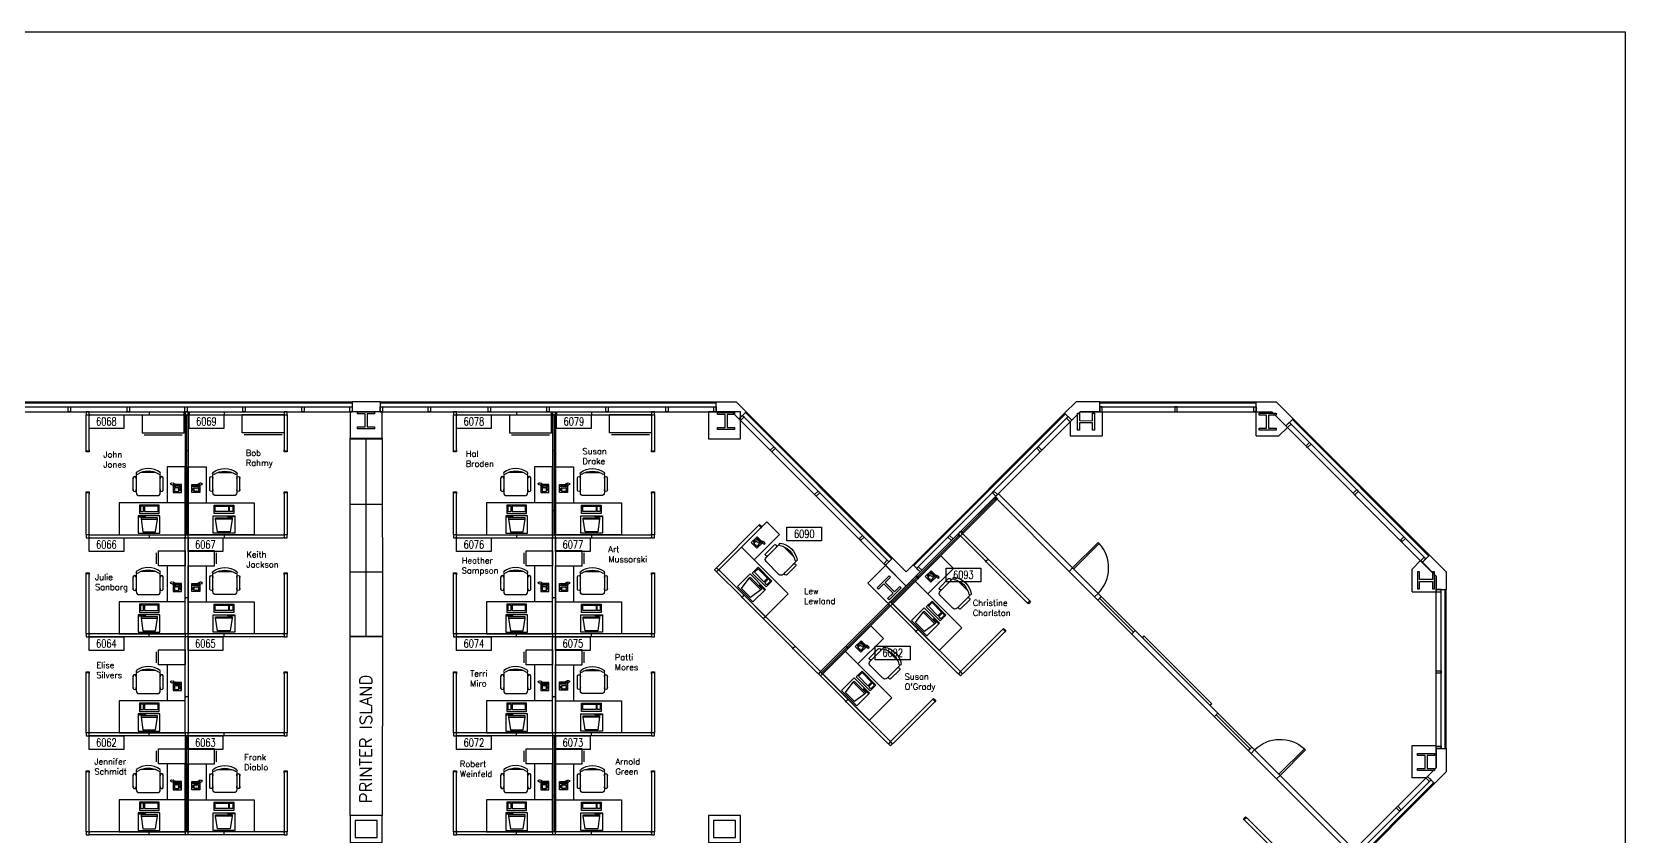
# Model space of a CAD drawing. Header units: inches. Extents: x 619 to 14864, y 611 to 3754.
# Drawn here: x 5748 to 7341, y 2950 to 3754 of the extents above; entities that cross this region are included whole.
import ezdxf
from ezdxf.enums import TextEntityAlignment as Align

# ---------------------------------------------------------------- set-up
doc = ezdxf.new("R2010")
doc.units = ezdxf.units.IN
doc.header["$MEASUREMENT"] = 0
doc.layers.get('0').update_dxf_attribs({"linetype": 'CONTINUOUS'})
for name, color, linetype in [('CHAIRS', 4, 'CONTINUOUS'), ('CPU', 6, 'CONTINUOUS'), ('E-B-FURR', 6, 'CONTINUOUS'), ('E-B-GLAZ', 8, 'CONTINUOUS'), ('E-B-MULL', 8, 'CONTINUOUS'), ('E-B-SHEL', 2, 'CONTINUOUS'), ('E-C-HEAD', 5, 'CONTINUOUS'), ('E-F-DOOR', 3, 'CONTINUOUS'), ('E-S-COLM', 8, 'CONTINUOUS'), ('EMPLOYEE', 1, 'CONTINUOUS'), ('FILE_CABINETS', 1, 'CONTINUOUS'), ('Frame', 10, 'CONTINUOUS'), ('FURNITURE', 3, 'CONTINUOUS'), ('PANELS_201', 6, 'CONTINUOUS'), ('PHONES', 4, 'CONTINUOUS'), ('PRINTER_ISLAND', 7, 'CONTINUOUS'), ('RMNUM', 40, 'CONTINUOUS')]:
    doc.layers.add(name, color=color, linetype=linetype)
doc.styles.add('ARCHITXT', font='simplex.shx')
doc.styles.add('ROMANS', font='romans', dxfattribs={"width": 0.75, "height": 8})

# ---------------------------------------------------------------- blocks, each defined once
blk = doc.blocks.new('DR-36')
for p, q in [((0, 36), (0, 0)), ((0, 36), (1.5, 36)), ((1.5, 36), (1.5, 0)), ((0, 0), (1.5, 0))]:
    blk.add_line(p, q)
blk.add_arc((0, 0), 36, 0, 87.6141)
blk = doc.blocks.new('RMNUM')
at = {"layer": 'RMNUM'}
blk.add_lwpolyline([(-16.33354, 6.674702), (18.388073, 6.674702), (18.388073, -6.982766), (-16.33354, -6.982766), (-16.33354, 6.674702)], dxfattribs=at)
at = {"layer": 'RMNUM', "style": 'ROMANS', "width": 0.75}
blk.add_attdef('NUMBER', text='', height=8, dxfattribs=at).set_placement((1.027267, 0.114097), align=Align.MIDDLE_CENTER)
blk = doc.blocks.new('RECTANG')
for p, q in [((1, 1), (0, 1)), ((0, 1), (0, 0)), ((1, 0), (1, 1)), ((0, 0), (1, 0))]:
    blk.add_line(p, q)
blk = doc.blocks.new('IBMAT', base_point=(61, 306))
for p, q in [((75, 307), (75, 306)), ((81, 307), (75, 307)), ((81, 306), (81, 307))]:
    blk.add_line(p, q)
at = {"xscale": 21, "yscale": 17, "zscale": 21}
blk.add_blockref('RECTANG', (61, 306), dxfattribs=at)
blk = doc.blocks.new('KEYBOARD', base_point=(60, 294))
for p, xscale, yscale, zscale in [((60, 294), 19, 8, 19), ((61, 295), 13, 5, 13), ((75, 295), 3, 5, 3)]:
    blk.add_blockref('RECTANG', p, dxfattribs=dict(xscale=xscale, yscale=yscale, zscale=zscale))
blk = doc.blocks.new('COMPUTER')
for p, q in [((-6.6, 16.2), (-8.5, 3.5)), ((6.1, 16.2), (-6.6, 16.2)), ((8, 3.5), (6.1, 16.2)), ((-8.5, 3.5), (-8.5, 2)), ((8, 3.5), (-8.5, 3.5)), ((-8.5, 2), (8, 2)), ((8, 2), (8, 3.5))]:
    blk.add_line(p, q)
at = {"xscale": 1.033846153846154, "yscale": 1.033846153846154, "zscale": 1.033846153846154}
for name, p in [('IBMAT', (-10.9, 0)), ('KEYBOARD', (-10, -10.5))]:
    blk.add_blockref(name, p, dxfattribs=at)
blk = doc.blocks.new('DESK2')
for p, q in [((33, 0), (-33, 0)), ((-33, 0), (-33, -68)), ((33, -32), (33, 0)), ((-33, -32), (33, -32)), ((-15, -68), (-15, -32)), ((-33, -68), (-15, -68))]:
    blk.add_line(p, q)
blk = doc.blocks.new('CHAIR7')
for p, q in [((0, 9), (0, -9)), ((20, 12), (3, 12)), ((5.1, 15), (17.9, 15)), ((23, -7.4), (23, 7.4)), ((3, -12), (20, -12)), ((5.1, -15), (17.9, -15))]:
    blk.add_line(p, q)
for centre, radius, start, end in [((3, 9), 3, 90, 180), ((5.6, 13.5), 1.56, 73.7398, 286.2602), ((17.4, 13.5), 1.56, 253.7398, 106.2602), ((20, 9), 3, 62.4156, 90), ((22.3, 11.1), 1.1, 53.3099, 212.0274), ((4.8, 0), 19.6, 327.5758, 32.4242), ((7, 0), 20, 323.1301, 36.8699), ((3, -9), 3, 180, 270), ((5.6, -13.5), 1.56, 73.7398, 286.2602), ((17.4, -13.5), 1.56, 253.7398, 106.2602), ((20, -9), 3, 270, 297.5844), ((22.3, -11.1), 1.1, 147.9726, 306.6901)]:
    blk.add_arc(centre, radius, start, end)
blk = doc.blocks.new('FNPHONE')
for p, q in [((-9.1, 0.2), (-9.7, 0)), ((-8.9, 0.6), (-9.5, 0.4)), ((-8.7, 1), (-9.3, 0.8)), ((-8.5, 1.4), (-9.1, 1.2)), ((-8.3, 1.8), (-8.9, 1.6)), ((-7.1, 0.6), (-7.5, -0.6)), ((-7.3, 6.5), (-7.3, 1.5)), ((-6.3, 6.5), (-6.3, 1.5)), ((-3.9, 4.8), (-3.9, 4.8)), ((-3.9, 3.9), (-3.9, 3.9)), ((-3.9, 3), (-3.9, 3)), ((-3.9, 2), (-3.9, 2)), ((-2.9, 4.8), (-2.9, 4.8)), ((-2.9, 3.9), (-2.9, 3.9)), ((-2.9, 3), (-2.9, 3)), ((-2.9, 2), (-2.9, 2)), ((-2, 4.8), (-2, 4.8)), ((-2, 3.9), (-2, 3.9)), ((-2, 3), (-2, 3)), ((-2, 2), (-2, 2)), ((-9.3, -0.2), (-9.9, -0.4)), ((-9.3, -0.6), (-9.9, -0.8)), ((-9.3, -1), (-9.9, -1.2)), ((-9.3, -1.4), (-9.9, -1.6)), ((-9.1, -1.8), (-9.7, -2)), ((-8.9, -2.2), (-9.5, -2.4)), ((-8.4, -2.5), (-9, -2.7)), ((-7.9, -2), (-8.5, -2.2)), ((-7.7, -1.6), (-8.3, -1.8)), ((-7.5, -1.2), (-8.1, -1.4)), ((-7.3, -0.8), (-7.9, -1))]:
    blk.add_line(p, q)
for centre, start, end in [((-6.8, 6.5), 298.4915, 241.5085), ((-6.8, 1.5), 118.4915, 61.5085)]:
    blk.add_arc(centre, 1.05, start, end)
for p, xscale, yscale, zscale in [((-8.2, 0), 8.20528234483245, 8.104073169521023, 8.20528234483245), ((-4.8, 1.3), 3.75, 4.375, 3.75), ((-4, 6.7), 2.03125, 0.46875, 2.03125)]:
    blk.add_blockref('RECTANG', p, dxfattribs=dict(xscale=xscale, yscale=yscale, zscale=zscale))
blk = doc.blocks.new('FC15X27A')
for p, q in [((7.53125, 0), (-7.53125, 0)), ((-7.53125, 0), (-7.53125, -26.5)), ((7.53125, -26.5), (7.53125, 0)), ((-7.53125, -26.5), (7.53125, -26.5)), ((-5.53125, -28.5), (5.53125, -28.5))]:
    blk.add_line(p, q)
blk = doc.blocks.new('FC42X18D')
for p, q in [((-21, 0), (-21, -18)), ((-21, 0), (21, 0)), ((21, -18), (21, 0)), ((-21, -18), (21, -18)), ((-19, -20), (19, -20))]:
    blk.add_line(p, q)

msp = doc.modelspace()

# ---------------------------------------------------------------- linework, layer by layer
at = {"layer": 'E-B-FURR'}
for p, q in [((5736.2, 3374), (6068.2, 3374)), ((6096.2, 3374), (6432.2, 3374)), ((6455.1, 3366.9), (6601.7, 3220.4)), ((6796.2, 3374), (6636.4, 3214)), ((6786.2, 3363.9), (6786.2, 3350)), ((6796.2, 3374), (6972.2, 3374)), ((6818.2, 3374), (6818.2, 3350)), ((6995.1, 3366.9), (7145.1, 3216.9)), ((6786.2, 3350), (6818.2, 3350)), ((6972.2, 3350), (6995.1, 3350)), ((6995.1, 3350), (7003.6, 3358.5)), ((6712, 3289.7), (6711, 3288.7)), ((6713.2, 3286.6), (6711, 3288.7)), ((6785.3, 3214.5), (6713.2, 3286.6)), ((6713.6, 3291.3), (6714.6, 3292.2)), ((6716.7, 3290.1), (6714.6, 3292.2)), ((6788.8, 3218), (6716.7, 3290.1)), ((7071.9, 3290.2), (7068.4, 3293.7)), ((7128.2, 3216.9), (7136.7, 3225.4)), ((6584, 3202.7), (6604.5, 3182.2)), ((7128.2, 3194), (7128.2, 3216.9)), ((6967.2, 3032.6), (6810.7, 3189)), ((6970.7, 3036.1), (6814.3, 3192.5)), ((7152.2, 3018.1), (7152.2, 3194)), ((6928, 3082.2), (6860.1, 3150.1)), ((7152.2, 3040), (7128.1, 3040)), ((7128.1, 3040), (7128.1, 3008)), ((7152.2, 3018.1), (6992.2, 2858.1)), ((7066.9, 2932.9), (6992.6, 3007.1)), ((7070.4, 2936.4), (6996.2, 3010.6)), ((7142.2, 3008), (7128.1, 3008))]:
    msp.add_line(p, q, dxfattribs=at)
for points in [[(6098.2, 3374), (6066.2, 3374), (6066.2, 3347), (6098.2, 3347)], [(6456.7, 3374), (6424.7, 3374), (6424.7, 3347), (6456.7, 3347)], [(6098.2, 2970.6), (6066.2, 2970.6), (6066.2, 2943.6), (6098.2, 2943.6)], [(6093.2, 2965.6), (6071.2, 2965.6), (6071.2, 2948.6), (6093.2, 2948.6)], [(6456.7, 2970.6), (6424.7, 2970.6), (6424.7, 2943.6), (6456.7, 2943.6)], [(6451.7, 2965.6), (6429.7, 2965.6), (6429.7, 2948.6), (6451.7, 2948.6)]]:
    msp.add_lwpolyline(points, close=True, dxfattribs=at)
for points in [[(6972.2, 3350), (6972.2, 3374), (6988.1, 3374), (6995.1, 3366.9)], [(6584, 3202.7), (6601.7, 3220.4)], [(6622.2, 3199.9), (6601.7, 3220.4)], [(6788.8, 3218), (6785.3, 3214.5)], [(7128.2, 3194), (7152.2, 3194), (7152.2, 3209.9), (7145.1, 3216.9)], [(6604.5, 3182.2), (6622.2, 3199.9)], [(6814.3, 3192.5), (6810.7, 3189)], [(6860.1, 3150.1), (6858.6, 3148.5)], [(6928, 3082.2), (6926.4, 3080.7)], [(6970.7, 3036.1), (6967.2, 3032.6)], [(6996.2, 3010.6), (6992.6, 3007.1)]]:
    msp.add_lwpolyline(points, dxfattribs=at)
at = {"layer": 'E-B-GLAZ'}
for p, q in [((5736.2, 3384), (6068.2, 3384)), ((5736.2, 3383), (6068.2, 3383)), ((5736.2, 3379), (6068.2, 3379)), ((6096.2, 3384), (6432.2, 3384)), ((6096.2, 3383), (6432.2, 3383)), ((6096.2, 3379), (6432.2, 3379)), ((6816.1, 3384), (6972.2, 3384)), ((6816.1, 3383), (6972.2, 3383)), ((6816.1, 3379), (6972.2, 3379)), ((6458.7, 3370.5), (6605, 3224.1)), ((6461.5, 3373.3), (6607.9, 3226.9)), ((6462.2, 3374), (6608.6, 3227.7)), ((6780.8, 3372.7), (6629.3, 3221.1)), ((6781.5, 3372), (6630, 3220.4)), ((6784.4, 3369.2), (6632.8, 3217.5)), ((7005.7, 3363.5), (7141.9, 3227.2)), ((7008.5, 3366.3), (7144.8, 3230)), ((7009.2, 3367), (7145.5, 3230.7)), ((7157.2, 3037.6), (7157.2, 3194)), ((7161.2, 3037.6), (7161.2, 3196.4)), ((7162.2, 3037.6), (7162.2, 3196.4)), ((6847.8, 3151.8), (6851.3, 3155.3)), ((6964.4, 3035.3), (6967.9, 3038.8)), ((7147.2, 3006.1), (6995.8, 2854.6)), ((7150.1, 3003.3), (6998.6, 2851.8)), ((7150.8, 3002.5), (6999.3, 2851.1))]:
    msp.add_line(p, q, dxfattribs=at)
for points in [[(6851.3, 3155.3), (6847.8, 3151.8), (6849.7, 3153.7), (6815.7, 3187.6), (6817.4, 3189.3), (6813.9, 3185.7)], [(6967.9, 3038.8), (6964.4, 3035.3), (6966.2, 3037.2), (6932.3, 3071.1), (6934, 3072.8), (6930.4, 3069.2)]]:
    msp.add_lwpolyline(points, dxfattribs=at)
at = {"layer": 'E-B-MULL'}
for points in [[(5786.5, 3379), (5786.5, 3374), (5784.2, 3374), (5784.2, 3379)], [(5845.5, 3379), (5845.5, 3374), (5843.2, 3374), (5843.2, 3379)], [(5903.3, 3379), (5903.3, 3374), (5901.1, 3374), (5901.1, 3379)], [(5961.2, 3379), (5961.2, 3374), (5959, 3374), (5959, 3379)], [(6020.2, 3379), (6020.2, 3374), (6018, 3374), (6018, 3379)], [(6068.2, 3379), (6068.2, 3374), (6066, 3374), (6066, 3379)], [(6098.5, 3379), (6098.5, 3374), (6096.2, 3374), (6096.2, 3379)], [(6146.5, 3379), (6146.5, 3374), (6144.2, 3374), (6144.2, 3379)], [(6206.5, 3379), (6206.5, 3374), (6204.2, 3374), (6204.2, 3379)], [(6265.3, 3379), (6265.3, 3374), (6263.1, 3374), (6263.1, 3379)], [(6324.2, 3379), (6324.2, 3374), (6322, 3374), (6322, 3379)], [(6384.2, 3379), (6384.2, 3374), (6382, 3374), (6382, 3379)], [(6432.2, 3379), (6432.2, 3374), (6430, 3374), (6430, 3379)], [(6816.1, 3379), (6816.1, 3374), (6818.4, 3374), (6818.4, 3379)], [(6891.1, 3379), (6891.1, 3374), (6893.3, 3374), (6893.3, 3379)], [(6972.2, 3379), (6972.2, 3374), (6970, 3374), (6970, 3379)], [(6460.3, 3368.9), (6456.7, 3365.3), (6455.1, 3366.9), (6458.7, 3370.5)], [(6782.8, 3367.6), (6786.3, 3364.1), (6787.9, 3365.7), (6784.4, 3369.2)], [(7007.2, 3361.8), (7003.7, 3358.3), (7002.1, 3359.9), (7005.6, 3363.4)], [(6491.6, 3337.6), (6488, 3334), (6486.4, 3335.6), (6490, 3339.2)], [(6752.9, 3337.6), (6756.4, 3334), (6758, 3335.6), (6754.5, 3339.2)], [(7027.3, 3341.8), (7023.8, 3338.3), (7022.2, 3339.9), (7025.7, 3343.4)], [(6535.9, 3293.2), (6532.4, 3289.7), (6530.8, 3291.3), (6534.3, 3294.8)], [(6708.5, 3293.2), (6712, 3289.7), (6713.6, 3291.3), (6710.1, 3294.8)], [(7074.5, 3294.7), (7070.9, 3291.1), (7069.3, 3292.7), (7072.9, 3296.3)], [(6578.7, 3250.4), (6575.2, 3246.9), (6576.8, 3245.3), (6580.3, 3248.8)], [(6665.7, 3250.4), (6669.2, 3246.9), (6667.6, 3245.3), (6664.1, 3248.8)], [(7120, 3249.1), (7116.5, 3245.6), (7118.1, 3244), (7121.6, 3247.5)], [(6605, 3224.1), (6601.5, 3220.6), (6599.9, 3222.2), (6603.4, 3225.7)], [(6632.8, 3217.5), (6636.4, 3214), (6637.9, 3215.6), (6634.4, 3219.1)], [(7142, 3227.3), (7138.5, 3223.8), (7136.9, 3225.3), (7140.4, 3228.9)], [(7157.2, 3196.4), (7152.2, 3196.4), (7152.2, 3194.1), (7157.2, 3194.1)], [(7157.2, 3112.9), (7152.2, 3112.9), (7152.2, 3115.1), (7157.2, 3115.1)], [(7157.2, 3037.6), (7152.2, 3037.6), (7152.2, 3039.8), (7157.2, 3039.8)], [(7145.6, 3004.5), (7142.1, 3008), (7143.7, 3009.6), (7147.2, 3006.1)], [(7115.8, 2974.7), (7112.3, 2978.2), (7113.9, 2979.8), (7117.4, 2976.2)]]:
    msp.add_lwpolyline(points, close=True, dxfattribs=at)
at = {"layer": 'E-B-SHEL'}
for p, q in [((6068.2, 3384), (6068.2, 3374)), ((6096.2, 3384), (6068.2, 3384)), ((6096.2, 3384), (6096.2, 3374)), ((6432.2, 3374), (6432.2, 3384)), ((6432.2, 3384), (6452.2, 3384)), ((6462.2, 3374), (6452.2, 3384)), ((6780.8, 3372.7), (6792.2, 3384)), ((6816.1, 3384), (6792.2, 3384)), ((6816.1, 3374), (6816.1, 3384)), ((6972.2, 3374), (6972.2, 3384)), ((6972.2, 3384), (6992.2, 3384)), ((7009.2, 3367), (6992.2, 3384)), ((6096.2, 3374), (6068.2, 3374)), ((6432.2, 3374), (6448.1, 3374)), ((6455.1, 3366.9), (6448.1, 3374)), ((6455.1, 3366.9), (6462.2, 3374)), ((6787.9, 3365.7), (6780.8, 3372.7)), ((6787.9, 3365.7), (6796.4, 3374)), ((6816.1, 3374), (6796.4, 3374)), ((6972.2, 3374), (6988.1, 3374)), ((7002.1, 3360), (6988.1, 3374)), ((7002.1, 3359.9), (7009.2, 3367)), ((6608.6, 3227.7), (6601.5, 3220.6)), ((6601.5, 3220.6), (6622.2, 3199.9)), ((6608.6, 3227.7), (6622.2, 3214)), ((6629.3, 3221.1), (6622.2, 3214)), ((6629.3, 3221.1), (6636.4, 3214)), ((7145.6, 3230.8), (7138.5, 3223.8)), ((7152.2, 3209.9), (7138.5, 3223.7)), ((7162.2, 3214), (7145.5, 3230.7)), ((6636.4, 3214), (6622.2, 3199.9)), ((7152.2, 3209.9), (7152.2, 3194)), ((7162.2, 3214), (7162.2, 3196.4)), ((7152.2, 3196.4), (7162.2, 3196.4)), ((7152.2, 3037.6), (7162.2, 3037.6)), ((7152.2, 3037.6), (7152.2, 3018.1)), ((7162.2, 3037.6), (7162.2, 3014)), ((7143.7, 3009.6), (7152.2, 3018.1)), ((7150.8, 3002.5), (7162.2, 3014)), ((7143.7, 3009.6), (7150.8, 3002.5))]:
    msp.add_line(p, q, dxfattribs=at)
at = {"layer": 'E-C-HEAD'}
for p, q in [((6785.2, 3214.5), (6810.7, 3189)), ((6814.2, 3192.5), (6788.8, 3218)), ((6992.7, 3007), (6967.2, 3032.5)), ((6970.7, 3036), (6996.2, 3010.6))]:
    msp.add_line(p, q, dxfattribs=at)
at = {"layer": 'E-S-COLM'}
for points in [[(6073.7, 3372.1), (6073.7, 3374.1), (6090.7, 3374), (6090.7, 3372), (6083.2, 3372.1), (6083.2, 3359.1), (6090.7, 3359), (6090.7, 3357), (6073.7, 3357.1), (6073.7, 3359.1), (6081.2, 3359.1), (6081.2, 3372.1)], [(6433.7, 3371.5), (6433.7, 3373.5), (6450.7, 3373.5), (6450.7, 3371.5), (6443.2, 3371.5), (6443.2, 3358.5), (6450.7, 3358.5), (6450.7, 3356.5), (6433.7, 3356.5), (6433.7, 3358.5), (6441.2, 3358.5), (6441.2, 3371.5)], [(6433.7, 3371.5), (6433.7, 3373.5), (6450.7, 3373.5), (6450.7, 3371.5), (6443.2, 3371.5), (6443.2, 3358.5), (6450.7, 3358.5), (6450.7, 3356.5), (6433.7, 3356.5), (6433.7, 3358.5), (6441.2, 3358.5), (6441.2, 3371.5)], [(6795.7, 3355.7), (6793.7, 3355.7), (6793.7, 3372.7), (6795.7, 3372.7), (6795.7, 3365.2), (6808.7, 3365.1), (6808.7, 3372.6), (6810.7, 3372.6), (6810.7, 3355.6), (6808.7, 3355.6), (6808.7, 3363.1), (6795.7, 3363.2)], [(6975.2, 3370.7), (6975.2, 3372.7), (6992.2, 3372.7), (6992.2, 3370.7), (6984.7, 3370.7), (6984.7, 3357.7), (6992.2, 3357.7), (6992.2, 3355.7), (6975.2, 3355.7), (6975.2, 3357.7), (6982.7, 3357.7), (6982.7, 3370.7)], [(6615.9, 3199.5), (6617.3, 3198.1), (6605.3, 3186.1), (6603.8, 3187.5), (6609.2, 3192.8), (6600, 3202), (6594.7, 3196.7), (6593.3, 3198.1), (6605.3, 3210.1), (6606.7, 3208.7), (6601.4, 3203.4), (6610.6, 3194.2)], [(7148.7, 3197), (7150.7, 3197), (7150.7, 3214), (7148.7, 3214), (7148.7, 3206.5), (7135.7, 3206.5), (7135.7, 3214), (7133.7, 3214), (7133.7, 3197), (7135.7, 3197), (7135.7, 3204.5), (7148.7, 3204.5)], [(7133.7, 3030.5), (7133.7, 3032.5), (7150.7, 3032.5), (7150.7, 3030.5), (7143.2, 3030.5), (7143.2, 3017.5), (7150.7, 3017.5), (7150.7, 3015.5), (7133.7, 3015.5), (7133.7, 3017.5), (7141.2, 3017.5), (7141.2, 3030.5)]]:
    msp.add_lwpolyline(points, close=True, dxfattribs=at)
at = {"layer": 'FILE_CABINETS'}
for p, q in [((6082.3, 3149.3), (6082.2, 3347.6)), ((6066.2, 3281.7), (6098.3, 3281.7)), ((6066.4, 3214.1), (6098.4, 3214.1))]:
    msp.add_line(p, q, dxfattribs=at)
msp.add_lwpolyline([(6066.2, 3149.3), (6066.2, 3347.6), (6098.2, 3347.6), (6098.5, 3149.3)], close=True, dxfattribs=at)
at = {"layer": 'Frame', "lineweight": -3}
msp.add_lwpolyline([(4397.2, 3753.9), (7341.3, 3753.9), (7341.3, 610.7), (4397.2, 610.7)], close=True, dxfattribs=at)
at = {"layer": 'PANELS_201', "linetype": 'Continuous'}
for p, q in [((5864.2, 3374), (5866.2, 3374)), ((5864.2, 3371), (5866.2, 3371)), ((5865.2, 3374), (5865.2, 3371)), ((5901.2, 3374), (5901.2, 3371)), ((5904.2, 3371), (5904.2, 3374)), ((5939.2, 3374), (5941.2, 3374)), ((5939.2, 3371), (5941.2, 3371)), ((5940.2, 3374), (5940.2, 3371)), ((6231.7, 3374), (6233.7, 3374)), ((6231.7, 3371), (6233.7, 3371)), ((6232.7, 3374), (6232.7, 3371)), ((6268.7, 3374), (6268.7, 3371)), ((6271.7, 3371), (6271.7, 3374)), ((6306.7, 3374), (6308.7, 3374)), ((6306.7, 3371), (6308.7, 3371)), ((6307.7, 3374), (6307.7, 3371)), ((6674.5, 3252.2), (6676.7, 3250.1)), ((6678.8, 3252.2), (6676.7, 3254.3)), ((5901.2, 3189), (5901.2, 3247)), ((5904.2, 3247), (5904.2, 3189)), ((6268.7, 3189), (6268.7, 3247)), ((6271.7, 3247), (6271.7, 3189)), ((6634.2, 3207.6), (6632.1, 3209.8)), ((5901.2, 3153), (5901.2, 3187)), ((5904.2, 3187), (5904.2, 3153)), ((6268.7, 3153), (6268.7, 3187)), ((6271.7, 3187), (6271.7, 3153)), ((5901.2, 3090), (5901.2, 3148)), ((5904.2, 3148), (5904.2, 3090)), ((6268.7, 3090), (6268.7, 3148)), ((6271.7, 3148), (6271.7, 3090)), ((5901.2, 3054), (5901.2, 3088)), ((5904.2, 3088), (5904.2, 3054)), ((6268.7, 3054), (6268.7, 3088)), ((6271.7, 3088), (6271.7, 3054))]:
    msp.add_line(p, q, dxfattribs=at)
for points in [[(5805.2, 3374), (5802.2, 3374), (5802.2, 3371)], [(5802.2, 3370), (5802.2, 3371), (5805.2, 3371), (5805.2, 3370)], [(5802.2, 3336), (5802.2, 3370)], [(5806.2, 3371), (5805.2, 3371), (5805.2, 3374), (5806.2, 3374)], [(5805.2, 3336), (5805.2, 3370)], [(5806.2, 3374), (5864.2, 3374)], [(5806.2, 3371), (5864.2, 3371)], [(5866.2, 3374), (5900.2, 3374)], [(5866.2, 3371), (5900.2, 3371)], [(5902.2, 3371), (5901.2, 3371), (5900.2, 3371), (5900.2, 3374), (5902.2, 3374)], [(5900.2, 3374), (5901.2, 3374), (5901.2, 3371), (5900.2, 3371)], [(5901.2, 3374), (5904.2, 3374)], [(5901.2, 3370), (5901.2, 3371), (5904.2, 3371), (5904.2, 3370)], [(5901.2, 3370), (5901.2, 3336)], [(5902.7, 3371), (5902.7, 3335)], [(5903.2, 3374), (5904.2, 3374), (5905.2, 3374), (5905.2, 3371), (5903.2, 3371)], [(5905.2, 3371), (5904.2, 3371), (5904.2, 3374), (5905.2, 3374)], [(5904.2, 3370), (5904.2, 3336)], [(5905.2, 3374), (5939.2, 3374)], [(5905.2, 3371), (5939.2, 3371)], [(5941.2, 3374), (5999.2, 3374)], [(5941.2, 3371), (5999.2, 3371)], [(5999.2, 3374), (6000.2, 3374), (6000.2, 3371), (5999.2, 3371)], [(6003.2, 3371), (6003.2, 3374), (6000.2, 3374)], [(6000.2, 3370), (6000.2, 3371), (6003.2, 3371), (6003.2, 3370)], [(6000.2, 3370), (6000.2, 3336)], [(6003.2, 3370), (6003.2, 3336)], [(6172.7, 3374), (6169.7, 3374), (6169.7, 3371)], [(6169.7, 3370), (6169.7, 3371), (6172.7, 3371), (6172.7, 3370)], [(6169.7, 3336), (6169.7, 3370)], [(6173.7, 3371), (6172.7, 3371), (6172.7, 3374), (6173.7, 3374)], [(6172.7, 3336), (6172.7, 3370)], [(6173.7, 3374), (6231.7, 3374)], [(6173.7, 3371), (6231.7, 3371)], [(6233.7, 3374), (6267.7, 3374)], [(6233.7, 3371), (6267.7, 3371)], [(6267.7, 3374), (6268.7, 3374), (6268.7, 3371), (6267.7, 3371)], [(6269.7, 3371), (6268.7, 3371), (6267.7, 3371), (6267.7, 3374), (6269.7, 3374)], [(6268.7, 3374), (6271.7, 3374)], [(6268.7, 3370), (6268.7, 3371), (6271.7, 3371), (6271.7, 3370)], [(6268.7, 3370), (6268.7, 3336)], [(6270.2, 3371), (6270.2, 3335)], [(6270.7, 3374), (6271.7, 3374), (6272.7, 3374), (6272.7, 3371), (6270.7, 3371)], [(6272.7, 3371), (6271.7, 3371), (6271.7, 3374), (6272.7, 3374)], [(6271.7, 3370), (6271.7, 3336)], [(6272.7, 3374), (6306.7, 3374)], [(6272.7, 3371), (6306.7, 3371)], [(6308.7, 3374), (6366.7, 3374)], [(6308.7, 3371), (6366.7, 3371)], [(6366.7, 3374), (6367.7, 3374), (6367.7, 3371), (6366.7, 3371)], [(6370.7, 3371), (6370.7, 3374), (6367.7, 3374)], [(6367.7, 3370), (6367.7, 3371), (6370.7, 3371), (6370.7, 3370)], [(6367.7, 3370), (6367.7, 3336)], [(6370.7, 3370), (6370.7, 3336)], [(5805.2, 3336), (5805.2, 3335), (5805.2, 3334), (5802.2, 3334), (5802.2, 3336)], [(5802.2, 3335), (5805.2, 3335)], [(5901.2, 3336), (5901.2, 3334)], [(5904.2, 3335), (5901.2, 3335)], [(5901.2, 3334), (5901.2, 3276)], [(5902.7, 3335), (5902.7, 3275)], [(5904.2, 3336), (5904.2, 3334)], [(5904.2, 3334), (5904.2, 3276)], [(6003.2, 3336), (6003.2, 3335), (6003.2, 3334), (6000.2, 3334), (6000.2, 3336)], [(6000.2, 3335), (6003.2, 3335)], [(6172.7, 3336), (6172.7, 3335), (6172.7, 3334), (6169.7, 3334), (6169.7, 3336)], [(6169.7, 3335), (6172.7, 3335)], [(6268.7, 3336), (6268.7, 3334)], [(6271.7, 3335), (6268.7, 3335)], [(6268.7, 3334), (6268.7, 3276)], [(6270.2, 3335), (6270.2, 3275)], [(6271.7, 3336), (6271.7, 3334)], [(6271.7, 3334), (6271.7, 3276)], [(6370.7, 3336), (6370.7, 3335), (6370.7, 3334), (6367.7, 3334), (6367.7, 3336)], [(6367.7, 3335), (6370.7, 3335)], [(5802.2, 3292), (5802.2, 3293), (5802.2, 3294), (5805.2, 3294), (5805.2, 3292)], [(5805.2, 3293), (5802.2, 3293)], [(5802.2, 3252), (5802.2, 3292)], [(5805.2, 3252), (5805.2, 3292)], [(6000.2, 3292), (6000.2, 3293), (6000.2, 3294), (6003.2, 3294), (6003.2, 3292)], [(6003.2, 3293), (6000.2, 3293)], [(6000.2, 3292), (6000.2, 3252)], [(6003.2, 3292), (6003.2, 3252)], [(6169.7, 3292), (6169.7, 3293), (6169.7, 3294), (6172.7, 3294), (6172.7, 3292)], [(6172.7, 3293), (6169.7, 3293)], [(6169.7, 3252), (6169.7, 3292)], [(6172.7, 3252), (6172.7, 3292)], [(6367.7, 3292), (6367.7, 3293), (6367.7, 3294), (6370.7, 3294), (6370.7, 3292)], [(6370.7, 3293), (6367.7, 3293)], [(6367.7, 3292), (6367.7, 3252)], [(6370.7, 3292), (6370.7, 3252)], [(6677.4, 3255), (6709.9, 3287.5)], [(6677.7, 3253.2), (6711.7, 3287.2)], [(6679.5, 3252.9), (6712, 3285.4)], [(6710, 3287.7), (6710.7, 3288.4), (6711.5, 3289), (6713.5, 3286.8), (6712, 3285.5)], [(6712.7, 3286.1), (6710.7, 3288.4)], [(5901.2, 3276), (5901.2, 3274)], [(5904.2, 3275), (5901.2, 3275)], [(5901.2, 3274), (5901.2, 3252)], [(5902.7, 3275), (5902.7, 3251)], [(5904.2, 3276), (5904.2, 3274)], [(5904.2, 3274), (5904.2, 3252)], [(6268.7, 3276), (6268.7, 3274)], [(6271.7, 3275), (6268.7, 3275)], [(6268.7, 3274), (6268.7, 3252)], [(6270.2, 3275), (6270.2, 3251)], [(6271.7, 3276), (6271.7, 3274)], [(6271.7, 3274), (6271.7, 3252)], [(5805.2, 3252), (5805.2, 3251), (5802.2, 3251), (5802.2, 3252)], [(5802.2, 3251), (5802.2, 3248), (5805.2, 3248)], [(5806.2, 3248), (5805.2, 3248), (5805.2, 3251), (5806.2, 3251)], [(5806.2, 3251), (5864.2, 3251)], [(5864.2, 3251), (5866.2, 3251)], [(5865.2, 3251), (5865.2, 3248)], [(5866.2, 3251), (5900.2, 3251)], [(5900.2, 3251), (5901.2, 3251), (5901.2, 3248), (5900.2, 3248)], [(5901.2, 3252), (5901.2, 3251), (5904.2, 3251), (5904.2, 3252)], [(5905.2, 3248), (5904.2, 3248), (5904.2, 3251), (5905.2, 3251)], [(5905.2, 3251), (5939.2, 3251)], [(5939.2, 3251), (5941.2, 3251)], [(5940.2, 3251), (5940.2, 3248)], [(5941.2, 3251), (5999.2, 3251)], [(5999.2, 3251), (6000.2, 3251), (6000.2, 3248), (5999.2, 3248)], [(6003.2, 3252), (6003.2, 3251), (6000.2, 3251), (6000.2, 3252)], [(6000.2, 3248), (6003.2, 3248), (6003.2, 3251)], [(6172.7, 3252), (6172.7, 3251), (6169.7, 3251), (6169.7, 3252)], [(6169.7, 3251), (6169.7, 3248), (6172.7, 3248)], [(6173.7, 3248), (6172.7, 3248), (6172.7, 3251), (6173.7, 3251)], [(6173.7, 3251), (6231.7, 3251)], [(6231.7, 3251), (6233.7, 3251)], [(6232.7, 3251), (6232.7, 3248)], [(6233.7, 3251), (6267.7, 3251)], [(6267.7, 3251), (6268.7, 3251), (6268.7, 3248), (6267.7, 3248)], [(6268.7, 3252), (6268.7, 3251), (6271.7, 3251), (6271.7, 3252)], [(6272.7, 3248), (6271.7, 3248), (6271.7, 3251), (6272.7, 3251)], [(6272.7, 3251), (6306.7, 3251)], [(6306.7, 3251), (6308.7, 3251)], [(6307.7, 3251), (6307.7, 3248)], [(6308.7, 3251), (6366.7, 3251)], [(6366.7, 3251), (6367.7, 3251), (6367.7, 3248), (6366.7, 3248)], [(6370.7, 3252), (6370.7, 3251), (6367.7, 3251), (6367.7, 3252)], [(6367.7, 3248), (6370.7, 3248), (6370.7, 3251)], [(6433.4, 3218.9), (6474.4, 3260)], [(6435.5, 3216.8), (6476.6, 3257.8)], [(6474.4, 3260), (6475.1, 3260.7), (6475.8, 3261.4), (6478, 3259.3), (6476.6, 3257.8)], [(6477.3, 3258.5), (6475.1, 3260.7)], [(6632.8, 3210.5), (6673.8, 3251.5)], [(6633.2, 3208.7), (6675.6, 3251.1)], [(6677.4, 3250.8), (6676.7, 3250.1), (6676, 3249.4), (6673.8, 3251.5), (6675.2, 3252.9)], [(6673.8, 3251.5), (6674.5, 3252.2), (6676.7, 3250.1), (6676, 3249.4)], [(6674.5, 3252.2), (6676.7, 3254.3)], [(6676, 3253.6), (6676.7, 3254.3), (6677.4, 3255), (6679.5, 3252.9), (6678.1, 3251.5)], [(6679.5, 3252.9), (6678.8, 3252.2), (6676.7, 3254.3), (6677.4, 3255)], [(6677.4, 3249.4), (6676.7, 3250.1), (6678.8, 3252.2), (6679.5, 3251.5)], [(6703.5, 3227.4), (6679.5, 3251.5)], [(5806.2, 3248), (5864.2, 3248)], [(5864.2, 3248), (5866.2, 3248)], [(5866.2, 3248), (5900.2, 3248)], [(5901.2, 3247), (5901.2, 3248), (5904.2, 3248), (5904.2, 3247)], [(5905.2, 3248), (5939.2, 3248)], [(5939.2, 3248), (5941.2, 3248)], [(5941.2, 3248), (5999.2, 3248)], [(6173.7, 3248), (6231.7, 3248)], [(6231.7, 3248), (6233.7, 3248)], [(6233.7, 3248), (6267.7, 3248)], [(6268.7, 3247), (6268.7, 3248), (6271.7, 3248), (6271.7, 3247)], [(6272.7, 3248), (6306.7, 3248)], [(6306.7, 3248), (6308.7, 3248)], [(6308.7, 3248), (6366.7, 3248)], [(6634.9, 3208.3), (6676, 3249.4)], [(6701.4, 3225.3), (6677.4, 3249.4)], [(6435.5, 3216.8), (6434.8, 3216.1), (6432.7, 3218.2), (6433.4, 3218.9)], [(6702.8, 3223.9), (6701.4, 3225.3)], [(6702.1, 3224.6), (6704.2, 3226.7)], [(6743.8, 3182.9), (6702.8, 3223.9)], [(6704.9, 3226), (6703.5, 3227.4)], [(6746, 3185), (6704.9, 3226)], [(5802.2, 3211), (5802.2, 3212), (5802.2, 3213), (5805.2, 3213), (5805.2, 3211)], [(5805.2, 3212), (5802.2, 3212)], [(5802.2, 3153), (5802.2, 3211)], [(5805.2, 3153), (5805.2, 3211)], [(6000.2, 3211), (6000.2, 3212), (6000.2, 3213), (6003.2, 3213), (6003.2, 3211)], [(6003.2, 3212), (6000.2, 3212)], [(6000.2, 3211), (6000.2, 3153)], [(6003.2, 3211), (6003.2, 3153)], [(6169.7, 3211), (6169.7, 3212), (6169.7, 3213), (6172.7, 3213), (6172.7, 3211)], [(6172.7, 3212), (6169.7, 3212)], [(6169.7, 3153), (6169.7, 3211)], [(6172.7, 3153), (6172.7, 3211)], [(6367.7, 3211), (6367.7, 3212), (6367.7, 3213), (6370.7, 3213), (6370.7, 3211)], [(6370.7, 3212), (6367.7, 3212)], [(6367.7, 3211), (6367.7, 3153)], [(6370.7, 3211), (6370.7, 3153)], [(6432.7, 3218.2), (6430.6, 3216.1), (6432.7, 3214)], [(6433.4, 3213.3), (6432.7, 3214), (6434.8, 3216.1), (6435.5, 3215.4)], [(6457.5, 3189.3), (6433.4, 3213.3)], [(6459.6, 3191.4), (6435.5, 3215.4)], [(6607.4, 3185), (6631.4, 3209.1)], [(6607.7, 3183.2), (6633.2, 3208.7)], [(6609.5, 3182.9), (6633.5, 3206.9)], [(6631.4, 3209.1), (6632.1, 3209.8), (6632.8, 3210.5), (6634.9, 3208.3), (6633.5, 3206.9)], [(6631.4, 3209.1), (6632.8, 3210.5)], [(6632.1, 3209.8), (6634.2, 3207.6)], [(6633.5, 3206.9), (6634.9, 3208.3)], [(5901.2, 3189), (5901.2, 3187)], [(5904.2, 3188), (5901.2, 3188)], [(5904.2, 3189), (5904.2, 3187)], [(6268.7, 3189), (6268.7, 3187)], [(6271.7, 3188), (6268.7, 3188)], [(6271.7, 3189), (6271.7, 3187)], [(6458.9, 3187.8), (6457.5, 3189.3)], [(6458.2, 3188.5), (6460.3, 3190.7)], [(6478.7, 3168), (6458.9, 3187.8)], [(6461, 3190), (6459.6, 3191.4)], [(6480.8, 3170.2), (6461, 3190)], [(6562.8, 3140.5), (6603.8, 3181.5)], [(6563.2, 3138.7), (6605.6, 3181.1)], [(6564.9, 3138.3), (6606, 3179.4)], [(6603.8, 3181.5), (6604.5, 3182.2), (6606.7, 3180.1), (6606, 3179.4)], [(6604.5, 3182.2), (6606.7, 3184.3)], [(6609.5, 3182.9), (6608.8, 3182.2), (6606.7, 3184.3), (6607.4, 3185)], [(6607.4, 3179.4), (6606.7, 3180.1), (6608.8, 3182.2), (6609.5, 3181.5)], [(6631.4, 3155.3), (6607.4, 3179.4)], [(6633.5, 3157.4), (6609.5, 3181.5)], [(6745.3, 3185.7), (6746, 3185), (6746.7, 3184.3), (6744.5, 3182.2), (6743.1, 3183.6)], [(6743.8, 3182.9), (6746, 3185)], [(6480.1, 3166.6), (6478.7, 3168)], [(6479.4, 3167.3), (6481.5, 3169.5)], [(6508.4, 3138.3), (6480.1, 3166.6)], [(6482.2, 3168.7), (6480.8, 3170.2)], [(6510.5, 3140.5), (6482.2, 3168.7)], [(6632.8, 3153.9), (6631.4, 3155.3)], [(6632.1, 3154.6), (6634.2, 3156.7)], [(6634.9, 3156), (6633.5, 3157.4)], [(6676, 3115), (6634.9, 3156)], [(6718.4, 3156), (6677.4, 3115)], [(6718.4, 3156), (6719.1, 3156.7), (6719.8, 3157.4), (6721.9, 3155.3), (6720.5, 3153.9)], [(6721.2, 3154.6), (6719.1, 3156.7)], [(5805.2, 3153), (5805.2, 3152), (5802.2, 3152), (5802.2, 3153)], [(5802.2, 3152), (5802.2, 3149), (5805.2, 3149)], [(5806.2, 3149), (5805.2, 3149), (5805.2, 3152), (5806.2, 3152)], [(5864.2, 3152), (5806.2, 3152)], [(5864.2, 3149), (5806.2, 3149)], [(5866.2, 3152), (5864.2, 3152)], [(5866.2, 3149), (5864.2, 3149)], [(5865.2, 3149), (5865.2, 3152)], [(5900.2, 3152), (5866.2, 3152)], [(5900.2, 3149), (5866.2, 3149)], [(5900.2, 3152), (5901.2, 3152), (5901.2, 3149), (5900.2, 3149)], [(5904.2, 3153), (5904.2, 3152), (5901.2, 3152), (5901.2, 3153)], [(5904.2, 3148), (5904.2, 3149), (5901.2, 3149), (5901.2, 3148)], [(5905.2, 3149), (5904.2, 3149), (5904.2, 3152), (5905.2, 3152)], [(5939.2, 3152), (5905.2, 3152)], [(5939.2, 3149), (5905.2, 3149)], [(5941.2, 3152), (5939.2, 3152)], [(5941.2, 3149), (5939.2, 3149)], [(5940.2, 3149), (5940.2, 3152)], [(5999.2, 3152), (5941.2, 3152)], [(5999.2, 3149), (5941.2, 3149)], [(5999.2, 3152), (6000.2, 3152), (6000.2, 3149), (5999.2, 3149)], [(6003.2, 3153), (6003.2, 3152), (6000.2, 3152), (6000.2, 3153)], [(6000.2, 3149), (6003.2, 3149), (6003.2, 3152)], [(6172.7, 3153), (6172.7, 3152), (6169.7, 3152), (6169.7, 3153)], [(6169.7, 3152), (6169.7, 3149), (6172.7, 3149)], [(6173.7, 3149), (6172.7, 3149), (6172.7, 3152), (6173.7, 3152)], [(6231.7, 3152), (6173.7, 3152)], [(6231.7, 3149), (6173.7, 3149)], [(6233.7, 3152), (6231.7, 3152)], [(6233.7, 3149), (6231.7, 3149)], [(6232.7, 3149), (6232.7, 3152)], [(6267.7, 3152), (6233.7, 3152)], [(6267.7, 3149), (6233.7, 3149)], [(6267.7, 3152), (6268.7, 3152), (6268.7, 3149), (6267.7, 3149)], [(6271.7, 3153), (6271.7, 3152), (6268.7, 3152), (6268.7, 3153)], [(6271.7, 3148), (6271.7, 3149), (6268.7, 3149), (6268.7, 3148)], [(6272.7, 3149), (6271.7, 3149), (6271.7, 3152), (6272.7, 3152)], [(6306.7, 3152), (6272.7, 3152)], [(6306.7, 3149), (6272.7, 3149)], [(6308.7, 3152), (6306.7, 3152)], [(6308.7, 3149), (6306.7, 3149)], [(6307.7, 3149), (6307.7, 3152)], [(6366.7, 3152), (6308.7, 3152)], [(6366.7, 3149), (6308.7, 3149)], [(6366.7, 3152), (6367.7, 3152), (6367.7, 3149), (6366.7, 3149)], [(6370.7, 3153), (6370.7, 3152), (6367.7, 3152), (6367.7, 3153)], [(6367.7, 3149), (6370.7, 3149), (6370.7, 3152)], [(6509.1, 3137.6), (6511.2, 3139.8)], [(6511.9, 3139), (6510.5, 3140.5)], [(6535.9, 3115), (6511.9, 3139)], [(6537.4, 3115), (6561.4, 3139)], [(6561.4, 3139), (6562.8, 3140.5)], [(6562.1, 3139.8), (6564.2, 3137.6)], [(6673.8, 3112.9), (6632.8, 3153.9)], [(6720.5, 3153.9), (6679.5, 3112.9)], [(6509.8, 3136.9), (6508.4, 3138.3)], [(6533.8, 3112.9), (6509.8, 3136.9)], [(6537.7, 3113.2), (6563.2, 3138.7)], [(6539.5, 3112.9), (6563.5, 3136.9)], [(6563.5, 3136.9), (6564.9, 3138.3)], [(5802.2, 3112), (5802.2, 3113), (5802.2, 3114), (5805.2, 3114), (5805.2, 3112)], [(5805.2, 3113), (5802.2, 3113)], [(5802.2, 3054), (5802.2, 3112)], [(5805.2, 3054), (5805.2, 3112)], [(6000.2, 3112), (6000.2, 3113), (6000.2, 3114), (6003.2, 3114), (6003.2, 3112)], [(6003.2, 3113), (6000.2, 3113)], [(6000.2, 3112), (6000.2, 3054)], [(6003.2, 3112), (6003.2, 3054)], [(6169.7, 3112), (6169.7, 3113), (6169.7, 3114), (6172.7, 3114), (6172.7, 3112)], [(6172.7, 3113), (6169.7, 3113)], [(6169.7, 3054), (6169.7, 3112)], [(6172.7, 3054), (6172.7, 3112)], [(6367.7, 3112), (6367.7, 3113), (6367.7, 3114), (6370.7, 3114), (6370.7, 3112)], [(6370.7, 3113), (6367.7, 3113)], [(6367.7, 3112), (6367.7, 3054)], [(6370.7, 3112), (6370.7, 3054)], [(6535.9, 3115), (6536.7, 3114.3), (6534.5, 3112.2), (6533.8, 3112.9)], [(6536.7, 3110.1), (6534.5, 3112.2)], [(6539.5, 3112.9), (6538.8, 3112.2), (6536.7, 3114.3), (6537.4, 3115)], [(6537.4, 3109.3), (6536.7, 3110.1), (6538.8, 3112.2), (6539.5, 3111.5)], [(6561.4, 3085.3), (6537.4, 3109.3)], [(6563.5, 3087.4), (6539.5, 3111.5)], [(6676, 3115), (6676.7, 3114.3), (6674.5, 3112.2), (6673.8, 3112.9)], [(6674.5, 3112.2), (6676.7, 3110.1), (6678.8, 3112.2)], [(6679.5, 3112.9), (6678.8, 3112.2), (6676.7, 3114.3), (6677.4, 3115)], [(5901.2, 3090), (5901.2, 3088)], [(5904.2, 3089), (5901.2, 3089)], [(5904.2, 3090), (5904.2, 3088)], [(6268.7, 3090), (6268.7, 3088)], [(6271.7, 3089), (6268.7, 3089)], [(6271.7, 3090), (6271.7, 3088)], [(6562.8, 3083.9), (6561.4, 3085.3)], [(6562.1, 3084.6), (6564.2, 3086.7)], [(6603.8, 3042.9), (6562.8, 3083.9)], [(6564.9, 3086), (6563.5, 3087.4)], [(6606, 3045), (6564.9, 3086)], [(6648.4, 3086), (6607.4, 3045)], [(6650.5, 3083.9), (6609.5, 3042.9)], [(6648.4, 3086), (6649.1, 3086.7), (6649.8, 3087.4), (6651.9, 3085.3), (6650.5, 3083.9)], [(6651.2, 3084.6), (6649.1, 3086.7)], [(5805.2, 3054), (5805.2, 3053), (5802.2, 3053), (5802.2, 3054)], [(5802.2, 3053), (5802.2, 3050), (5805.2, 3050)], [(5806.2, 3050), (5805.2, 3050), (5805.2, 3053), (5806.2, 3053)], [(5864.2, 3053), (5806.2, 3053)], [(5864.2, 3050), (5806.2, 3050)], [(5866.2, 3053), (5864.2, 3053)], [(5866.2, 3050), (5864.2, 3050)], [(5865.2, 3050), (5865.2, 3053)], [(5900.2, 3053), (5866.2, 3053)], [(5900.2, 3050), (5866.2, 3050)], [(5900.2, 3053), (5901.2, 3053), (5901.2, 3050), (5900.2, 3050)], [(5904.2, 3054), (5904.2, 3053), (5901.2, 3053), (5901.2, 3054)], [(5904.2, 3049), (5904.2, 3050), (5901.2, 3050), (5901.2, 3049)], [(5901.2, 3049), (5901.2, 2991)], [(5902.7, 3050), (5902.7, 2990)], [(5905.2, 3050), (5904.2, 3050), (5904.2, 3053), (5905.2, 3053)], [(5904.2, 3049), (5904.2, 2991)], [(5939.2, 3053), (5905.2, 3053)], [(5939.2, 3050), (5905.2, 3050)], [(5941.2, 3053), (5939.2, 3053)], [(5941.2, 3050), (5939.2, 3050)], [(5940.2, 3050), (5940.2, 3053)], [(5999.2, 3053), (5941.2, 3053)], [(5999.2, 3050), (5941.2, 3050)], [(5999.2, 3053), (6000.2, 3053), (6000.2, 3050), (5999.2, 3050)], [(6003.2, 3054), (6003.2, 3053), (6000.2, 3053), (6000.2, 3054)], [(6000.2, 3050), (6003.2, 3050), (6003.2, 3053)], [(6172.7, 3054), (6172.7, 3053), (6169.7, 3053), (6169.7, 3054)], [(6169.7, 3053), (6169.7, 3050), (6172.7, 3050)], [(6173.7, 3050), (6172.7, 3050), (6172.7, 3053), (6173.7, 3053)], [(6231.7, 3053), (6173.7, 3053)], [(6231.7, 3050), (6173.7, 3050)], [(6233.7, 3053), (6231.7, 3053)], [(6233.7, 3050), (6231.7, 3050)], [(6232.7, 3050), (6232.7, 3053)], [(6267.7, 3053), (6233.7, 3053)], [(6267.7, 3050), (6233.7, 3050)], [(6267.7, 3053), (6268.7, 3053), (6268.7, 3050), (6267.7, 3050)], [(6271.7, 3054), (6271.7, 3053), (6268.7, 3053), (6268.7, 3054)], [(6271.7, 3049), (6271.7, 3050), (6268.7, 3050), (6268.7, 3049)], [(6268.7, 3049), (6268.7, 2991)], [(6270.2, 3050), (6270.2, 2990)], [(6272.7, 3050), (6271.7, 3050), (6271.7, 3053), (6272.7, 3053)], [(6271.7, 3049), (6271.7, 2991)], [(6306.7, 3053), (6272.7, 3053)], [(6306.7, 3050), (6272.7, 3050)], [(6308.7, 3053), (6306.7, 3053)], [(6308.7, 3050), (6306.7, 3050)], [(6307.7, 3050), (6307.7, 3053)], [(6366.7, 3053), (6308.7, 3053)], [(6366.7, 3050), (6308.7, 3050)], [(6366.7, 3053), (6367.7, 3053), (6367.7, 3050), (6366.7, 3050)], [(6370.7, 3054), (6370.7, 3053), (6367.7, 3053), (6367.7, 3054)], [(6367.7, 3050), (6370.7, 3050), (6370.7, 3053)], [(6606, 3045), (6606.7, 3044.3), (6604.5, 3042.2), (6603.8, 3042.9)], [(6609.5, 3042.9), (6608.8, 3042.2), (6606.7, 3044.3), (6607.4, 3045)], [(6604.5, 3042.2), (6606.7, 3040.1), (6608.8, 3042.2)], [(5802.2, 3013), (5802.2, 3014), (5802.2, 3015), (5805.2, 3015), (5805.2, 3013)], [(5805.2, 3014), (5802.2, 3014)], [(5802.2, 2955), (5802.2, 3013)], [(5805.2, 2955), (5805.2, 3013)], [(6000.2, 3013), (6000.2, 3014), (6000.2, 3015), (6003.2, 3015), (6003.2, 3013)], [(6003.2, 3014), (6000.2, 3014)], [(6000.2, 3013), (6000.2, 2955)], [(6003.2, 3013), (6003.2, 2955)], [(6169.7, 3013), (6169.7, 3014), (6169.7, 3015), (6172.7, 3015), (6172.7, 3013)], [(6172.7, 3014), (6169.7, 3014)], [(6169.7, 2955), (6169.7, 3013)], [(6172.7, 2955), (6172.7, 3013)], [(6367.7, 3013), (6367.7, 3014), (6367.7, 3015), (6370.7, 3015), (6370.7, 3013)], [(6370.7, 3014), (6367.7, 3014)], [(6367.7, 3013), (6367.7, 2955)], [(6370.7, 3013), (6370.7, 2955)], [(5901.2, 2991), (5901.2, 2989)], [(5904.2, 2990), (5901.2, 2990)], [(5901.2, 2989), (5901.2, 2955)], [(5902.7, 2990), (5902.7, 2954)], [(5904.2, 2991), (5904.2, 2989)], [(5904.2, 2989), (5904.2, 2955)], [(6268.7, 2991), (6268.7, 2989)], [(6271.7, 2990), (6268.7, 2990)], [(6268.7, 2989), (6268.7, 2955)], [(6270.2, 2990), (6270.2, 2954)], [(6271.7, 2991), (6271.7, 2989)], [(6271.7, 2989), (6271.7, 2955)], [(6961.1, 2965.6), (6960.4, 2966.3), (6959.7, 2967), (6961.8, 2969.2), (6963.2, 2967.7)], [(6962.5, 2968.5), (6960.4, 2966.3)], [(7002.1, 2924.6), (6961.1, 2965.6)], [(7004.2, 2926.7), (6963.2, 2967.7)], [(5805.2, 2955), (5805.2, 2954), (5802.2, 2954), (5802.2, 2955)], [(5802.2, 2954), (5802.2, 2951), (5805.2, 2951)], [(5806.2, 2951), (5805.2, 2951), (5805.2, 2954), (5806.2, 2954)], [(5864.2, 2954), (5806.2, 2954)], [(5864.2, 2951), (5806.2, 2951)], [(5866.2, 2954), (5864.2, 2954)], [(5866.2, 2951), (5864.2, 2951)], [(5865.2, 2951), (5865.2, 2954)], [(5900.2, 2954), (5866.2, 2954)], [(5900.2, 2951), (5866.2, 2951)], [(5900.2, 2954), (5901.2, 2954), (5901.2, 2951), (5900.2, 2951)], [(5904.2, 2955), (5904.2, 2954), (5901.2, 2954), (5901.2, 2955)], [(5904.2, 2951), (5901.2, 2951)], [(5905.2, 2951), (5904.2, 2951), (5904.2, 2954), (5905.2, 2954)], [(5939.2, 2954), (5905.2, 2954)], [(5939.2, 2951), (5905.2, 2951)], [(5941.2, 2954), (5939.2, 2954)], [(5941.2, 2951), (5939.2, 2951)], [(5940.2, 2951), (5940.2, 2954)], [(5999.2, 2954), (5941.2, 2954)], [(5999.2, 2951), (5941.2, 2951)], [(5999.2, 2954), (6000.2, 2954), (6000.2, 2951), (5999.2, 2951)], [(6003.2, 2955), (6003.2, 2954), (6000.2, 2954), (6000.2, 2955)], [(6000.2, 2951), (6003.2, 2951), (6003.2, 2954)], [(6172.7, 2955), (6172.7, 2954), (6169.7, 2954), (6169.7, 2955)], [(6169.7, 2954), (6169.7, 2951), (6172.7, 2951)], [(6173.7, 2951), (6172.7, 2951), (6172.7, 2954), (6173.7, 2954)], [(6231.7, 2954), (6173.7, 2954)], [(6231.7, 2951), (6173.7, 2951)], [(6233.7, 2954), (6231.7, 2954)], [(6233.7, 2951), (6231.7, 2951)], [(6232.7, 2951), (6232.7, 2954)], [(6267.7, 2954), (6233.7, 2954)], [(6267.7, 2951), (6233.7, 2951)], [(6267.7, 2954), (6268.7, 2954), (6268.7, 2951), (6267.7, 2951)], [(6271.7, 2955), (6271.7, 2954), (6268.7, 2954), (6268.7, 2955)], [(6271.7, 2951), (6268.7, 2951)], [(6272.7, 2951), (6271.7, 2951), (6271.7, 2954), (6272.7, 2954)], [(6306.7, 2954), (6272.7, 2954)], [(6306.7, 2951), (6272.7, 2951)], [(6308.7, 2954), (6306.7, 2954)], [(6308.7, 2951), (6306.7, 2951)], [(6307.7, 2951), (6307.7, 2954)], [(6366.7, 2954), (6308.7, 2954)], [(6366.7, 2951), (6308.7, 2951)], [(6366.7, 2954), (6367.7, 2954), (6367.7, 2951), (6366.7, 2951)], [(6370.7, 2955), (6370.7, 2954), (6367.7, 2954), (6367.7, 2955)], [(6367.7, 2951), (6370.7, 2951), (6370.7, 2954)]]:
    msp.add_lwpolyline(points, dxfattribs=at)
at = {"layer": 'PRINTER_ISLAND'}
msp.add_lwpolyline([(6066.2, 2970.6), (6066.2, 3149.3), (6098.5, 3149.3), (6098.2, 2970.6)], close=True, dxfattribs=at)

# ---------------------------------------------------------------- block references
for p, values in [((5821.5, 3364.3), {'NUMBER': '6068'}), ((5921.5, 3364.3), {'NUMBER': '6069'}), ((6189, 3364.3), {'NUMBER': '6078'}), ((6289, 3364.3), {'NUMBER': '6079'}), ((6519.4, 3251.9), {'NUMBER': '6090'}), ((5821.5, 3241.3), {'NUMBER': '6066'}), ((5920.5, 3241.3), {'NUMBER': '6067'}), ((6189, 3241.3), {'NUMBER': '6076'}), ((6288, 3241.3), {'NUMBER': '6077'}), ((6678.5, 3211), {'NUMBER': '6093'}), ((5821.5, 3142.3), {'NUMBER': '6064'}), ((5920.5, 3142.3), {'NUMBER': '6065'}), ((6189, 3142.3), {'NUMBER': '6074'}), ((6288, 3142.3), {'NUMBER': '6075'}), ((6607.8, 3133.1), {'NUMBER': '6092'}), ((5821.5, 3043.3), {'NUMBER': '6062'}), ((5920.5, 3043.3), {'NUMBER': '6063'}), ((6189, 3043.3), {'NUMBER': '6072'}), ((6288, 3043.3), {'NUMBER': '6073'})]:
    msp.add_blockref('RMNUM', p).add_auto_attribs(values)
at = {"layer": 'CHAIRS', "lineweight": -3, "rotation": 89.99999999999999}
for p in [(5864.4, 3290.3), (6231.9, 3290.3), (5864.4, 3191.3), (6231.9, 3191.3), (5864.4, 3092.3), (6231.9, 3092.3), (5864.4, 2993.3), (6231.9, 2993.3)]:
    msp.add_blockref('CHAIR7', p, dxfattribs=at)
at = {"layer": 'CHAIRS', "lineweight": -3, "xscale": -1}
for p, rotation in [((5941, 3290.3), 270), ((6308.5, 3290.3), 270), ((6488.6, 3217.9), 225), ((5941, 3191.3), 270), ((6308.5, 3191.3), 270), ((6662.6, 3184), 225), ((6592.6, 3114), 225), ((6308.5, 3092.3), 270), ((5941, 2993.3), 270), ((6308.5, 2993.3), 270)]:
    msp.add_blockref('CHAIR7', p, dxfattribs=dict(at, rotation=rotation))
at = {"layer": 'CPU', "lineweight": -3, "rotation": 180}
for p in [(5865.2, 3270.2), (6232.7, 3270.2), (5865.2, 3171.2), (6232.7, 3171.2), (5865.2, 3072.2), (6232.7, 3072.2), (5865.2, 2973.2), (6232.7, 2973.2)]:
    msp.add_blockref('COMPUTER', p, dxfattribs=at)
at = {"layer": 'CPU', "lineweight": -3, "xscale": -1}
for p, rotation in [((5940.3, 3270.2), 180), ((6307.8, 3270.2), 180), ((6473.9, 3204.2), 134.9999999999999), ((5940.3, 3171.2), 180), ((6307.8, 3171.2), 180), ((6647.9, 3170.3), 134.9999999999999), ((6577.9, 3100.3), 134.9999999999999), ((6307.8, 3072.2), 180), ((5940.3, 2973.2), 180), ((6307.8, 2973.2), 180)]:
    msp.add_blockref('COMPUTER', p, dxfattribs=dict(at, rotation=rotation))
at = {"layer": 'E-F-DOOR', "rotation": 314.941311}
msp.add_blockref('DR-36', (6788.8, 3218), dxfattribs=at)
at = {"layer": 'E-F-DOOR', "xscale": -1, "rotation": 315.058689}
msp.add_blockref('DR-36', (6996.2, 3010.6), dxfattribs=at)
at = {"layer": 'FURNITURE', "lineweight": -3}
for p in [(5879.2, 3371), (6246.7, 3371)]:
    msp.add_blockref('FC42X18D', p, dxfattribs=at)
at = {"layer": 'FURNITURE', "lineweight": -3, "xscale": -1}
for p in [(5979.2, 3371), (6346.7, 3371)]:
    msp.add_blockref('FC42X18D', p, dxfattribs=at)
at = {"layer": 'FURNITURE', "lineweight": -3}
for name, p, rotation in [('DESK2', (5868.2, 3251), 180), ('DESK2', (6235.7, 3251), 180), ('FC15X27A', (5904.2, 3227.5), 90), ('FC15X27A', (6271.7, 3227.5), 90), ('DESK2', (5868.2, 3152), 180), ('DESK2', (6235.7, 3152), 180), ('FC15X27A', (6271.7, 3128.5), 90), ('DESK2', (5868.2, 3053), 180), ('DESK2', (6235.7, 3053), 180), ('FC15X27A', (5904.2, 3029.5), 90), ('FC15X27A', (6271.7, 3029.5), 90), ('DESK2', (5868.2, 2954), 180), ('DESK2', (6235.7, 2954), 180)]:
    msp.add_blockref(name, p, dxfattribs=dict(at, rotation=rotation))
at = {"layer": 'FURNITURE', "lineweight": -3, "xscale": -1}
for name, p, rotation in [('DESK2', (5937.2, 3251), 180), ('DESK2', (6304.7, 3251), 180), ('DESK2', (6458.2, 3192.8), 134.9999999999999), ('FC15X27A', (5901.2, 3227.5), 270), ('FC15X27A', (6268.7, 3227.5), 270), ('DESK2', (5937.2, 3152), 180), ('DESK2', (6304.7, 3152), 180), ('DESK2', (6632.1, 3158.8), 134.9999999999999), ('DESK2', (6562.1, 3088.8), 134.9999999999999), ('FC15X27A', (5901.2, 3128.5), 270), ('FC15X27A', (6268.7, 3128.5), 270), ('DESK2', (6304.7, 3053), 180), ('FC15X27A', (5901.2, 3029.5), 270), ('FC15X27A', (6268.7, 3029.5), 270), ('DESK2', (5937.2, 2954), 180), ('DESK2', (6304.7, 2954), 180)]:
    msp.add_blockref(name, p, dxfattribs=dict(at, rotation=rotation))
at = {"layer": 'PHONES', "lineweight": -3, "rotation": 270}
for p in [(5889.4, 3293.3), (6256.9, 3293.3), (5889.4, 3194.3), (6256.9, 3194.3), (5889.4, 3095.3), (6256.9, 3095.3), (5889.4, 2996.3), (6256.9, 2996.3)]:
    msp.add_blockref('FNPHONE', p, dxfattribs=at)
at = {"layer": 'PHONES', "lineweight": -3, "xscale": -1}
for p, rotation in [((5916.1, 3293.3), 90), ((6283.6, 3293.3), 90), ((6473.1, 3237.7), 45), ((5916.1, 3194.3), 90), ((6283.6, 3194.3), 90), ((6647.1, 3203.7), 45), ((6577.1, 3133.7), 45), ((6283.6, 3095.8), 90), ((5916.1, 2996.3), 90), ((6283.6, 2996.3), 90)]:
    msp.add_blockref('FNPHONE', p, dxfattribs=dict(at, rotation=rotation))

# ---------------------------------------------------------------- texts
at = {"layer": 'EMPLOYEE', "lineweight": -3, "char_height": 6, "attachment_point": 1, "style": 'ARCHITXT'}
for s, insert, width in [('\\A1;John\\PJones', (5819.6, 3334.4), 21.819), ('\\A1;Bob\\PRahmy', (5962, 3336), 25.817), ('\\A1;Hal\\PBroden', (6182, 3335.2), 25.838), ('\\A1;Susan\\PDrake', (6298.7, 3337.6), 22.813), ('\\A1;Keith\\PJackson', (5962.6, 3234.5), 29.947), ('\\A1;Art\\PMussorski', (6324.5, 3239.6), 36.532), ('\\A1;Heather\\PSampson', (6177.9, 3228.4), 34.457), ('\\A1;Julie\\PSanborg', (5811.2, 3211.9), 30.753), ('\\A1;Lew\\PLewland', (6520.2, 3197.9), 30.004), ('\\A1;Christine\\PCharlston', (6689, 3186), 34.879), ('\\A1;Elise\\PSilvers', (5812.5, 3123.8), 24.45), ('\\A1;Patti\\PMores', (6331, 3131.7), 22.342), ('\\A1;Terri\\PMiro', (6186.3, 3115.5), 16.461), ("\\A1;Susan\\PO'Grady", (6620.8, 3112.3), 30.467), ('\\A1;Jennifer\\PSchmidt', (5810.6, 3027.4), 29.84), ('\\A1;Frank\\PDiablo', (5960.2, 3031.7), 22.805), ('\\A1;Arnold\\PGreen', (6331.6, 3027.4), 23.648), ('\\A1;Robert\\PWeinfeld', (6176.1, 3025), 31.903)]:
    msp.add_mtext(s, dxfattribs=dict(at, insert=insert, width=width))
at = {"layer": 'PRINTER_ISLAND', "style": 'ARCHITXT'}
msp.add_text('PRINTER ISLAND', height=12, rotation=90, dxfattribs=at).set_placement((6088, 2982.8))

doc.saveas('drawing.dxf')
